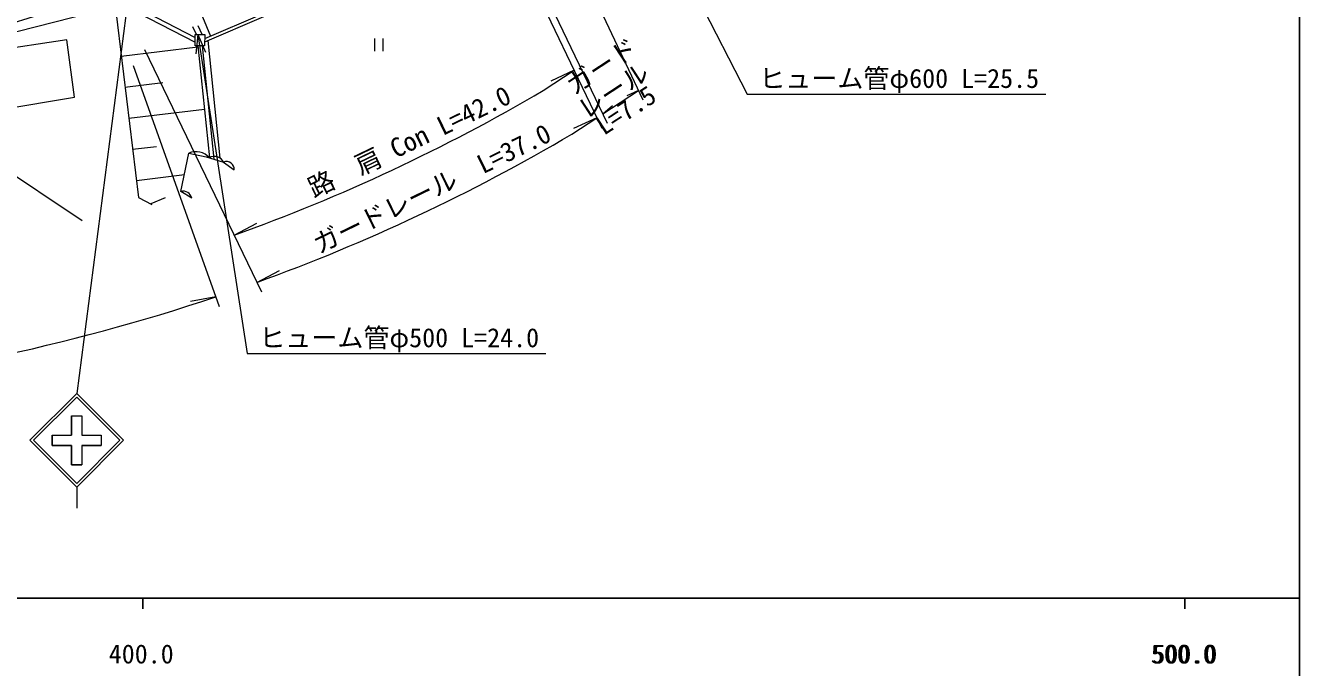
# Model space of a CAD drawing. Units: millimetres, scale not verified. Extents: x 40000 to 680000, y 20000 to 380000.
# Drawn here: x 456736 to 579000, y 198357 to 259960 of the extents above; entities that cross this region are included whole.
import ezdxf
from ezdxf.enums import TextEntityAlignment as Align

# ---------------------------------------------------------------- set-up
doc = ezdxf.new("R2010")
doc.units = ezdxf.units.MM
doc.header["$LTSCALE"] = 1000
doc.linetypes.add('CHAIN', pattern=[18.5, 12, -1.5, 3.5, -1.5])
for name, color, linetype, lineweight in [('M-BGD', 7, 'Continuous', 13), ('M-BMK', 2, 'CHAIN', 13), ('M-STR-HTXT', 7, 'Continuous', 13), ('M-STR-STRC', 7, 'Continuous', 13), ('M-TTL-BAND', 7, 'Continuous', 25)]:
    doc.layers.add(name, color=color, linetype=linetype, lineweight=lineweight)
doc.styles.add('ＭＳ ゴシック', font='')
doc.styles.get('ＭＳ ゴシック').set_extended_font_data('MS Gothic')

msp = doc.modelspace()

# ---------------------------------------------------------------- linework, layer by layer
at = {"layer": 'M-BGD'}
for p, q in [((471852, 265418), (474481, 258947)), ((464230, 263375), (473035, 258796)), ((473140, 259103), (472808, 259830)), ((473691, 259101), (473312, 259931)), ((473280, 258002), (474384, 247257)), ((473683, 258001), (474799, 247132)), ((475433, 247219), (474274, 258532)), ((490241, 258708), (490241, 257508)), ((491041, 258708), (491041, 257508)), ((465921, 257012), (473290, 257913)), ((466285, 254034), (469912, 254478)), ((466649, 251057), (473903, 251943)), ((467013, 248079), (469316, 248360)), ((467377, 245101), (471982, 245664)), ((468795, 242882), (470189, 243471))]:
    msp.add_line(p, q, dxfattribs=at)
for points in [[(473933, 258386), (479600, 260808), (484486, 263337), (493648, 268619), (501432, 273326), (504033, 269832), (506035, 269577)], [(473934, 258713), (479472, 261080), (484342, 263601), (493495, 268878), (501510, 273724), (504197, 270114), (506004, 269883)], [(428616, 255298), (438712, 256605), (447897, 258234), (455569, 260224), (464192, 262944), (473033, 258346)], [(432951, 247316), (434805, 251622), (433583, 255412), (441253, 256562), (451088, 258610), (454105, 258927), (464837, 261669), (465394, 261322)], [(465264, 262386), (467578, 243461), (468874, 242797)], [(435266, 252084), (443847, 249952), (453736, 246893), (462191, 241264)], [(472692, 243394), (471645, 244032), (472401, 247694), (474088, 247346), (475751, 246845), (476762, 246103)]]:
    msp.add_lwpolyline(points, dxfattribs=at)
for points in [[(453474, 257486), (454387, 251913), (461439, 253069), (460712, 258582)], [(473036, 259103), (473936, 259100), (473932, 258000), (473032, 258003)]]:
    msp.add_lwpolyline(points, close=True, dxfattribs=at)
for centre, radius, start, end in [((473107, 246180), 1670, 40.1346, 114.98086), ((474879, 246428), 966, 25.56415, 120.88458), ((476038, 246177), 727, 354.19041, 113.2894), ((471867, 243219), 843, 11.98177, 105.26329)]:
    msp.add_arc(centre, radius, start, end, dxfattribs=at)
at = {"layer": 'M-BMK'}
msp.add_arc((415873, 409230), 150000, 274.69448, 299.61427, dxfattribs=at)
at = {"layer": 'M-STR-HTXT'}
for p, q in [((511608, 281521), (525978, 253369)), ((500531, 274162), (512040, 250101)), ((501144, 274391), (512571, 250574)), ((505834, 274396), (515991, 252813)), ((466665, 263311), (461649, 224656)), ((473268, 259102), (473069, 257250)), ((473268, 259102), (477997, 228486)), ((473268, 259102), (474017, 257397)), ((468151, 257648), (479379, 234407)), ((467077, 256114), (475324, 232987)), ((506429, 253725), (509382, 255658)), ((509382, 255658), (507161, 254612)), ((512135, 251484), (515561, 253727)), ((515561, 253727), (514450, 253204)), ((525978, 253369), (554643, 253369)), ((512135, 251484), (513058, 252293)), ((509168, 249542), (511559, 251107)), ((511559, 251107), (509338, 250061)), ((476755, 239839), (478927, 240982)), ((478942, 235312), (481111, 236461)), ((474988, 233929), (472575, 233477)), ((477997, 228486), (506662, 228486))]:
    msp.add_line(p, q, dxfattribs=at)
for centre, radius, start, end in [((417936, 404182), 174552, 289.69238, 300.46241), ((418238, 403479), 178788, 289.8483, 300.5702), ((415873, 409230), 185000, 274.69448, 288.6351)]:
    msp.add_arc(centre, radius, start, end, dxfattribs=at)
at = {"layer": 'M-STR-STRC'}
for p, q in [((457149, 220156), (461649, 224656)), ((457502, 220156), (461649, 224302)), ((466149, 220156), (461649, 224656)), ((465796, 220156), (461649, 224302)), ((461150, 222516), (462150, 222515)), ((461150, 222516), (461150, 220656)), ((462150, 222515), (462150, 220656)), ((457149, 220156), (461649, 215655)), ((457502, 220156), (461649, 216009)), ((459289, 220656), (461150, 220656)), ((459289, 220656), (459289, 219656)), ((461649, 216009), (465796, 220156)), ((461649, 215656), (466149, 220156)), ((462150, 220656), (464009, 220656)), ((464009, 220656), (464009, 219656)), ((459289, 219656), (461149, 219656)), ((461149, 219656), (461149, 217796)), ((462149, 219656), (462149, 217795)), ((462149, 219656), (464009, 219656)), ((461149, 217796), (462149, 217795)), ((461649, 215656), (461649, 213656))]:
    msp.add_line(p, q, dxfattribs=at)
msp.add_lwpolyline([(459289, 220656), (461150, 220656), (461150, 222516), (462150, 222515), (462150, 220656), (464009, 220656), (464009, 219656), (462149, 219656), (462149, 217795), (461149, 217796), (461149, 219656), (459289, 219656)], close=True, dxfattribs=at)
at = {"layer": 'M-TTL-BAND'}
for p, q in [((579000, 20000), (579000, 370000)), ((40000, 205000), (579000, 205000)), ((468000, 205000), (468000, 204000)), ((568000, 205000), (568000, 204000))]:
    msp.add_line(p, q, dxfattribs=at)

# ---------------------------------------------------------------- texts
at = {"layer": 'M-STR-HTXT', "style": 'ＭＳ ゴシック'}
for s, rotation, p in [('ガード', 33.213, (512821, 254838)), ('レール', 33.213, (513933, 252476)), ('路\u3000肩 Con L=42.0', 25.676, (494196, 247501)), ('ガードレール\u3000L=37.0', 25.958, (496376, 242990))]:
    msp.add_text(s, height=1833, rotation=rotation, dxfattribs=at).set_placement(p, align=Align.BOTTOM_CENTER)
for s, p in [('ヒューム管φ600 L=25.5', (527143, 253418)), ('ヒューム管φ500 L=24.0', (479162, 228536))]:
    msp.add_text(s, height=1833, dxfattribs=at).set_placement(p, align=Align.BOTTOM_LEFT)
msp.add_text('L=7.5', height=1833, rotation=33.213, dxfattribs=at).set_placement((513848, 252605), align=Align.TOP_CENTER)
at = {"layer": 'M-TTL-BAND', "style": 'ＭＳ ゴシック'}
for s, p in [('400.0', (467844, 198195)), ('500.0', (567844, 198195)), ('500.0', (568000, 198195))]:
    msp.add_text(s, height=1833, dxfattribs=at).set_placement(p, align=Align.BOTTOM_CENTER)

doc.saveas('drawing.dxf')
